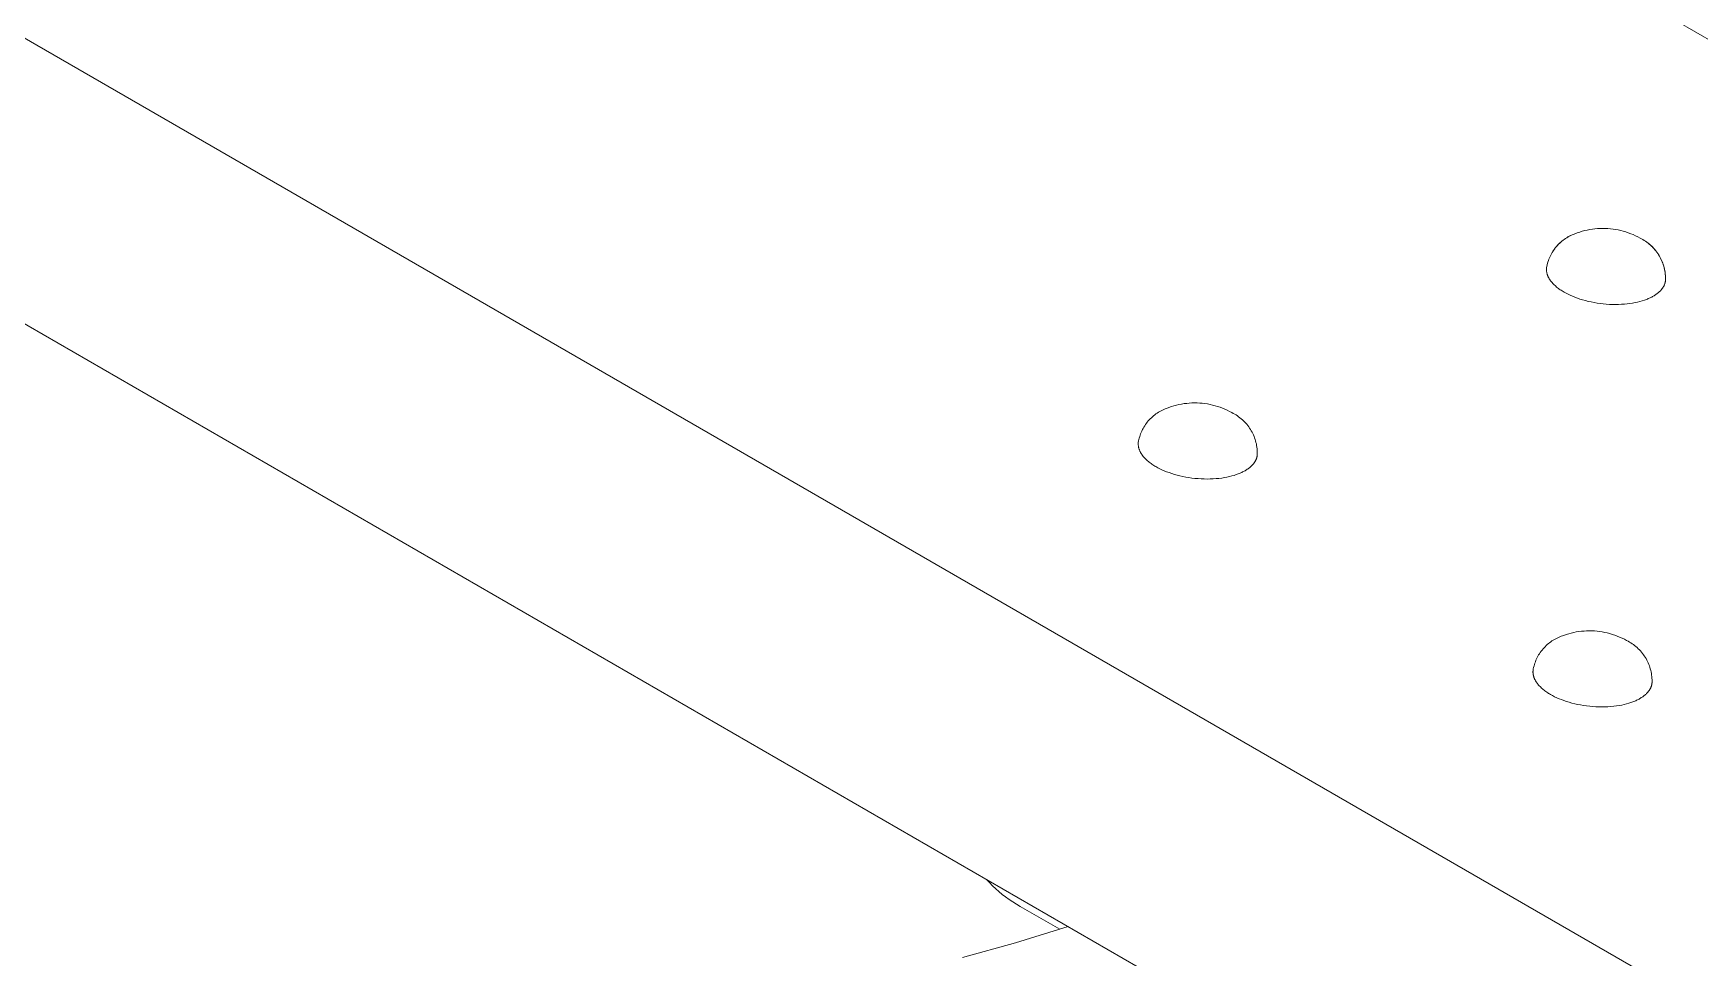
# Model space of a CAD drawing. Header units: inches. Extents: x -10 to 169, y -3 to 129.
# Drawn here: x 147.25 to 153.76, y 45.37 to 48.98 of the extents above; entities that cross this region are included whole.
import ezdxf

# ---------------------------------------------------------------- set-up
doc = ezdxf.new("R2010")
doc.units = ezdxf.units.IN
doc.layers.add('ZANO_R', color=7, linetype='Continuous', lineweight=0)

msp = doc.modelspace()

# ---------------------------------------------------------------- linework, layer by layer
at = {"layer": 'ZANO_R'}
for p, q in [((120.43024, 68.215), (159.60948, 45.59485)), ((155.83234, 43.98615), (116.6531, 66.6063)), ((155.66446, 42.96711), (116.48522, 65.58726)), ((153.26263, 48.19377), (153.2681, 48.19584)), ((153.26266, 48.19378), (153.2681, 48.19584)), ((153.2681, 48.19584), (153.27759, 48.19947)), ((153.2681, 48.19584), (153.27759, 48.19947)), ((153.27759, 48.19947), (153.28721, 48.20278)), ((153.27759, 48.19947), (153.28721, 48.20278)), ((153.28721, 48.20278), (153.29693, 48.20574)), ((153.28721, 48.20278), (153.29693, 48.20574)), ((153.29693, 48.20574), (153.30675, 48.20837)), ((153.29693, 48.20574), (153.30675, 48.20837)), ((153.30675, 48.20837), (153.31665, 48.21067)), ((153.30675, 48.20837), (153.31665, 48.21067)), ((153.31665, 48.21067), (153.32663, 48.21261)), ((153.31665, 48.21067), (153.32663, 48.21261)), ((153.32663, 48.21261), (153.33667, 48.21422)), ((153.32663, 48.21261), (153.33667, 48.21422)), ((153.33667, 48.21422), (153.34676, 48.21547)), ((153.33667, 48.21422), (153.34676, 48.21547)), ((153.34676, 48.21547), (153.35688, 48.21638)), ((153.34676, 48.21547), (153.35688, 48.21638)), ((153.35688, 48.21638), (153.36703, 48.21694)), ((153.35688, 48.21638), (153.36703, 48.21694)), ((153.36703, 48.21694), (153.37719, 48.21715)), ((153.36703, 48.21694), (153.37719, 48.21715)), ((153.37719, 48.21715), (153.38736, 48.21701)), ((153.37719, 48.21715), (153.38736, 48.21701)), ((153.38736, 48.21701), (153.39751, 48.21652)), ((153.38736, 48.21701), (153.39751, 48.21652)), ((153.39751, 48.21652), (153.40764, 48.21568)), ((153.39751, 48.21652), (153.40764, 48.21568)), ((153.40764, 48.21568), (153.41774, 48.21449)), ((153.40764, 48.21568), (153.41774, 48.21449)), ((153.41774, 48.21449), (153.42779, 48.21296)), ((153.41774, 48.21449), (153.42779, 48.21296)), ((153.42779, 48.21296), (153.43778, 48.21107)), ((153.42779, 48.21296), (153.43778, 48.21107)), ((153.43778, 48.21107), (153.4477, 48.20885)), ((153.43778, 48.21107), (153.4477, 48.20885)), ((153.4477, 48.20885), (153.45753, 48.20628)), ((153.4477, 48.20885), (153.45753, 48.20628)), ((153.45753, 48.20628), (153.46727, 48.20338)), ((153.45753, 48.20628), (153.46727, 48.20338)), ((153.46727, 48.20338), (153.47691, 48.20015)), ((153.46727, 48.20338), (153.47691, 48.20015)), ((153.47691, 48.20015), (153.48643, 48.19658)), ((153.47691, 48.20015), (153.48643, 48.19658)), ((153.48643, 48.19658), (153.49582, 48.19269)), ((153.48643, 48.19658), (153.49582, 48.19269)), ((153.18276, 48.12793), (153.18601, 48.13279)), ((153.18307, 48.12839), (153.18632, 48.13322)), ((153.18601, 48.13279), (153.18942, 48.13753)), ((153.18632, 48.13322), (153.18973, 48.13792)), ((153.18942, 48.13753), (153.19299, 48.14216)), ((153.18973, 48.13792), (153.1933, 48.14251)), ((153.19299, 48.14216), (153.19672, 48.14665)), ((153.1933, 48.14251), (153.19702, 48.14698)), ((153.19672, 48.14665), (153.2006, 48.15102)), ((153.19702, 48.14698), (153.20089, 48.15131)), ((153.2006, 48.15102), (153.20463, 48.15525)), ((153.20089, 48.15131), (153.20491, 48.15551)), ((153.20463, 48.15525), (153.2088, 48.15935)), ((153.20491, 48.15551), (153.20907, 48.15957)), ((153.2088, 48.15935), (153.21311, 48.16329)), ((153.20907, 48.15957), (153.21337, 48.16349)), ((153.21311, 48.16329), (153.21756, 48.16708)), ((153.21337, 48.16349), (153.2178, 48.16726)), ((153.21756, 48.16708), (153.22213, 48.17072)), ((153.2178, 48.16726), (153.22235, 48.17087)), ((153.22213, 48.17072), (153.22683, 48.1742)), ((153.22235, 48.17087), (153.22703, 48.17432)), ((153.22683, 48.1742), (153.23164, 48.17752)), ((153.22703, 48.17432), (153.23182, 48.17762)), ((153.23164, 48.17752), (153.23656, 48.18067)), ((153.23182, 48.17762), (153.23672, 48.18075)), ((153.23656, 48.18067), (153.24159, 48.18364)), ((153.23672, 48.18075), (153.24172, 48.1837)), ((153.24159, 48.18364), (153.24672, 48.18645)), ((153.24172, 48.1837), (153.24683, 48.18649)), ((153.24672, 48.18645), (153.25194, 48.18907)), ((153.24683, 48.18649), (153.25202, 48.1891)), ((153.25194, 48.18907), (153.25724, 48.19151)), ((153.25202, 48.1891), (153.2573, 48.19153)), ((153.25724, 48.19151), (153.26263, 48.19377)), ((153.2573, 48.19153), (153.26266, 48.19378)), ((153.49582, 48.19269), (153.50507, 48.18848)), ((153.49582, 48.19269), (153.50507, 48.18848)), ((153.50507, 48.18848), (153.51417, 48.18395)), ((153.50507, 48.18848), (153.51417, 48.18395)), ((153.51417, 48.18395), (153.52311, 48.17911)), ((153.51417, 48.18395), (153.52311, 48.17911)), ((153.52311, 48.17911), (153.52855, 48.17632)), ((153.52311, 48.17911), (153.52861, 48.1763)), ((153.52855, 48.17632), (153.53389, 48.17335)), ((153.52861, 48.1763), (153.53401, 48.1733)), ((153.53389, 48.17335), (153.53913, 48.1702)), ((153.53401, 48.1733), (153.5393, 48.17012)), ((153.53913, 48.1702), (153.54425, 48.16686)), ((153.5393, 48.17012), (153.54448, 48.16675)), ((153.54425, 48.16686), (153.54926, 48.16336)), ((153.54448, 48.16675), (153.54953, 48.1632)), ((153.54926, 48.16336), (153.55414, 48.15968)), ((153.54953, 48.1632), (153.55446, 48.15948)), ((153.55414, 48.15968), (153.55889, 48.15584)), ((153.55446, 48.15948), (153.55926, 48.15559)), ((153.55889, 48.15584), (153.56351, 48.15184)), ((153.55926, 48.15559), (153.56391, 48.15154)), ((153.56351, 48.15184), (153.56799, 48.14767)), ((153.56391, 48.15154), (153.56843, 48.14732)), ((153.56799, 48.14767), (153.57232, 48.14336)), ((153.56843, 48.14732), (153.57279, 48.14295)), ((153.57232, 48.14336), (153.5765, 48.1389)), ((153.57279, 48.14295), (153.577, 48.13843)), ((153.5765, 48.1389), (153.58053, 48.13431)), ((153.577, 48.13843), (153.58104, 48.13377)), ((153.58053, 48.13431), (153.58439, 48.12957)), ((153.58104, 48.13377), (153.58493, 48.12897)), ((153.1579, 48.06289), (153.15892, 48.06865)), ((153.158, 48.06381), (153.15905, 48.06953)), ((153.15892, 48.06865), (153.16014, 48.07436)), ((153.15905, 48.06953), (153.1603, 48.07521)), ((153.16014, 48.07436), (153.16155, 48.08003)), ((153.1603, 48.07521), (153.16174, 48.08084)), ((153.16155, 48.08003), (153.16317, 48.08565)), ((153.16174, 48.08084), (153.16338, 48.08642)), ((153.16317, 48.08565), (153.16497, 48.09121)), ((153.16338, 48.08642), (153.1652, 48.09194)), ((153.16497, 48.09121), (153.16696, 48.0967)), ((153.1652, 48.09194), (153.16721, 48.09739)), ((153.16696, 48.0967), (153.16914, 48.10212)), ((153.16721, 48.09739), (153.16941, 48.10277)), ((153.16914, 48.10212), (153.17151, 48.10746)), ((153.16941, 48.10277), (153.17179, 48.10808)), ((153.17151, 48.10746), (153.17405, 48.11272)), ((153.17179, 48.10808), (153.17435, 48.1133)), ((153.17405, 48.11272), (153.17678, 48.11789)), ((153.17435, 48.1133), (153.17708, 48.11843)), ((153.17678, 48.11789), (153.17969, 48.12296)), ((153.17708, 48.11843), (153.17999, 48.12346)), ((153.17969, 48.12296), (153.18276, 48.12793)), ((153.17999, 48.12346), (153.18307, 48.12839)), ((153.58439, 48.12957), (153.58809, 48.1247)), ((153.58493, 48.12897), (153.58864, 48.12403)), ((153.58809, 48.1247), (153.59162, 48.11971)), ((153.58864, 48.12403), (153.59218, 48.11897)), ((153.59162, 48.11971), (153.59497, 48.11461)), ((153.59218, 48.11897), (153.59553, 48.11379)), ((153.59497, 48.11461), (153.59815, 48.10939)), ((153.59553, 48.11379), (153.59871, 48.1085)), ((153.59815, 48.10939), (153.60115, 48.10406)), ((153.59871, 48.1085), (153.6017, 48.10309)), ((153.60115, 48.10406), (153.60396, 48.09863)), ((153.6017, 48.10309), (153.6045, 48.09759)), ((153.60396, 48.09863), (153.60658, 48.09311)), ((153.6045, 48.09759), (153.6071, 48.09199)), ((153.60658, 48.09311), (153.60901, 48.0875)), ((153.6071, 48.09199), (153.60951, 48.0863)), ((153.60901, 48.0875), (153.61125, 48.08182)), ((153.60951, 48.0863), (153.61172, 48.08054)), ((153.61125, 48.08182), (153.61329, 48.07605)), ((153.61172, 48.08054), (153.61373, 48.0747)), ((153.61329, 48.07605), (153.61513, 48.07023)), ((153.61373, 48.0747), (153.61553, 48.06879)), ((153.61513, 48.07023), (153.61677, 48.06434)), ((153.61553, 48.06879), (153.61712, 48.06283)), ((153.15758, 48.05646), (153.15759, 48.05808)), ((153.15761, 48.05484), (153.15758, 48.05646)), ((153.15759, 48.05808), (153.15765, 48.05969)), ((153.15768, 48.05322), (153.15761, 48.05484)), ((153.15765, 48.05969), (153.15775, 48.06129)), ((153.1578, 48.0516), (153.15768, 48.05322)), ((153.15775, 48.06129), (153.1579, 48.06289)), ((153.15797, 48.04997), (153.1578, 48.0516)), ((153.15818, 48.04835), (153.15797, 48.04997)), ((153.15843, 48.04672), (153.15818, 48.04835)), ((153.15872, 48.04509), (153.15843, 48.04672)), ((153.15907, 48.04346), (153.15872, 48.04509)), ((153.15945, 48.04183), (153.15907, 48.04346)), ((153.15988, 48.0402), (153.15945, 48.04183)), ((153.16035, 48.03858), (153.15988, 48.0402)), ((153.16086, 48.03695), (153.16035, 48.03858)), ((153.16142, 48.03533), (153.16086, 48.03695)), ((153.16202, 48.03371), (153.16142, 48.03533)), ((153.16266, 48.03209), (153.16202, 48.03371)), ((153.16334, 48.03048), (153.16266, 48.03209)), ((153.16406, 48.02887), (153.16334, 48.03048)), ((153.16483, 48.02726), (153.16406, 48.02887)), ((153.16563, 48.02566), (153.16483, 48.02726)), ((153.16648, 48.02406), (153.16563, 48.02566)), ((153.16736, 48.02247), (153.16648, 48.02406)), ((153.16829, 48.02089), (153.16736, 48.02247)), ((153.16925, 48.01931), (153.16829, 48.02089)), ((153.17025, 48.01774), (153.16925, 48.01931)), ((153.17129, 48.01618), (153.17025, 48.01774)), ((153.17236, 48.01462), (153.17129, 48.01618)), ((153.17347, 48.01307), (153.17236, 48.01462)), ((153.17462, 48.01153), (153.17347, 48.01307)), ((153.17702, 48.00848), (153.17462, 48.01153)), ((153.17956, 48.00547), (153.17702, 48.00848)), ((153.18223, 48.00249), (153.17956, 48.00547)), ((153.18502, 47.99956), (153.18223, 48.00249)), ((153.61677, 48.06434), (153.6182, 48.0584)), ((153.61712, 48.06283), (153.61851, 48.05681)), ((153.6182, 48.0584), (153.61943, 48.05241)), ((153.61851, 48.05681), (153.61968, 48.05075)), ((153.61956, 48.00151), (153.6191, 48.00017)), ((153.61943, 48.05241), (153.62046, 48.04638)), ((153.61999, 48.00286), (153.61956, 48.00151)), ((153.61968, 48.05075), (153.62064, 48.04465)), ((153.62038, 48.00421), (153.61999, 48.00286)), ((153.62075, 48.00557), (153.62038, 48.00421)), ((153.62046, 48.04638), (153.62127, 48.04033)), ((153.62064, 48.04465), (153.62139, 48.03852)), ((153.62108, 48.00694), (153.62075, 48.00557)), ((153.62138, 48.00831), (153.62108, 48.00694)), ((153.62127, 48.04033), (153.62188, 48.03425)), ((153.62164, 48.00969), (153.62138, 48.00831)), ((153.62139, 48.03852), (153.62192, 48.03237)), ((153.62187, 48.01107), (153.62164, 48.00969)), ((153.62207, 48.01246), (153.62187, 48.01107)), ((153.62188, 48.03425), (153.62227, 48.02815)), ((153.62192, 48.03237), (153.62224, 48.0262)), ((153.62223, 48.01385), (153.62207, 48.01246)), ((153.62234, 48.02002), (153.62223, 48.01385)), ((153.62224, 48.0262), (153.62234, 48.02002)), ((153.62227, 48.02815), (153.62246, 48.02204)), ((153.62246, 48.02204), (153.62244, 48.01593)), ((153.18794, 47.99667), (153.18502, 47.99956)), ((153.19097, 47.99383), (153.18794, 47.99667)), ((153.19411, 47.99104), (153.19097, 47.99383)), ((153.19735, 47.9883), (153.19411, 47.99104)), ((153.20069, 47.98562), (153.19735, 47.9883)), ((153.20413, 47.98298), (153.20069, 47.98562)), ((153.20765, 47.98041), (153.20413, 47.98298)), ((153.21125, 47.97789), (153.20765, 47.98041)), ((153.21493, 47.97543), (153.21125, 47.97789)), ((153.21868, 47.97303), (153.21493, 47.97543)), ((153.22249, 47.97069), (153.21868, 47.97303)), ((153.22636, 47.96841), (153.22249, 47.97069)), ((153.23388, 47.96423), (153.22636, 47.96841)), ((153.24185, 47.96013), (153.23388, 47.96423)), ((153.25027, 47.95612), (153.24185, 47.96013)), ((153.25913, 47.95223), (153.25027, 47.95612)), ((153.26841, 47.94848), (153.25913, 47.95223)), ((153.2781, 47.94488), (153.26841, 47.94848)), ((153.28818, 47.94146), (153.2781, 47.94488)), ((153.29862, 47.93824), (153.28818, 47.94146)), ((153.30939, 47.93523), (153.29862, 47.93824)), ((153.53977, 47.93716), (153.5314, 47.93445)), ((153.54378, 47.93858), (153.53977, 47.93716)), ((153.54768, 47.94004), (153.54378, 47.93858)), ((153.55147, 47.94153), (153.54768, 47.94004)), ((153.55514, 47.94306), (153.55147, 47.94153)), ((153.55849, 47.94453), (153.55514, 47.94306)), ((153.5618, 47.94605), (153.55849, 47.94453)), ((153.56505, 47.94762), (153.5618, 47.94605)), ((153.56825, 47.94925), (153.56505, 47.94762)), ((153.5714, 47.95092), (153.56825, 47.94925)), ((153.57449, 47.95266), (153.5714, 47.95092)), ((153.57751, 47.95444), (153.57449, 47.95266)), ((153.58047, 47.95628), (153.57751, 47.95444)), ((153.58336, 47.95817), (153.58047, 47.95628)), ((153.58617, 47.96011), (153.58336, 47.95817)), ((153.5889, 47.9621), (153.58617, 47.96011)), ((153.59155, 47.96415), (153.5889, 47.9621)), ((153.59411, 47.96624), (153.59155, 47.96415)), ((153.59659, 47.96838), (153.59411, 47.96624)), ((153.59897, 47.97058), (153.59659, 47.96838)), ((153.60125, 47.97281), (153.59897, 47.97058)), ((153.60344, 47.9751), (153.60125, 47.97281)), ((153.60552, 47.97743), (153.60344, 47.9751)), ((153.60652, 47.97861), (153.60552, 47.97743)), ((153.60749, 47.9798), (153.60652, 47.97861)), ((153.60844, 47.981), (153.60749, 47.9798)), ((153.60936, 47.98222), (153.60844, 47.981)), ((153.61025, 47.98344), (153.60936, 47.98222)), ((153.61111, 47.98467), (153.61025, 47.98344)), ((153.61194, 47.98592), (153.61111, 47.98467)), ((153.61274, 47.98717), (153.61194, 47.98592)), ((153.61352, 47.98843), (153.61274, 47.98717)), ((153.61426, 47.9897), (153.61352, 47.98843)), ((153.61497, 47.99098), (153.61426, 47.9897)), ((153.61565, 47.99227), (153.61497, 47.99098)), ((153.61631, 47.99357), (153.61565, 47.99227)), ((153.61693, 47.99487), (153.61631, 47.99357)), ((153.61752, 47.99618), (153.61693, 47.99487)), ((153.61808, 47.9975), (153.61752, 47.99618)), ((153.6186, 47.99883), (153.61808, 47.9975)), ((153.6191, 48.00017), (153.6186, 47.99883)), ((153.32047, 47.93245), (153.30939, 47.93523)), ((153.33181, 47.92992), (153.32047, 47.93245)), ((153.34338, 47.92766), (153.33181, 47.92992)), ((153.35513, 47.92567), (153.34338, 47.92766)), ((153.36702, 47.92398), (153.35513, 47.92567)), ((153.37901, 47.92259), (153.36702, 47.92398)), ((153.39104, 47.92151), (153.37901, 47.92259)), ((153.40306, 47.92073), (153.39104, 47.92151)), ((153.41504, 47.92028), (153.40306, 47.92073)), ((153.42692, 47.92014), (153.41504, 47.92028)), ((153.43865, 47.92031), (153.42692, 47.92014)), ((153.4502, 47.92079), (153.43865, 47.92031)), ((153.46151, 47.92158), (153.4502, 47.92079)), ((153.47256, 47.92265), (153.46151, 47.92158)), ((153.48329, 47.924), (153.47256, 47.92265)), ((153.49369, 47.92562), (153.48329, 47.924)), ((153.50373, 47.92749), (153.49369, 47.92562)), ((153.51337, 47.9296), (153.50373, 47.92749)), ((153.5226, 47.93192), (153.51337, 47.9296)), ((153.5314, 47.93445), (153.5226, 47.93192)), ((151.61539, 47.47825), (151.6197, 47.48219)), ((151.6197, 47.48219), (151.62414, 47.48598)), ((151.62414, 47.48598), (151.62871, 47.48962)), ((151.62871, 47.48962), (151.63341, 47.4931)), ((151.63341, 47.4931), (151.63822, 47.49642)), ((151.63822, 47.49642), (151.64314, 47.49957)), ((151.64314, 47.49957), (151.64817, 47.50254)), ((151.64817, 47.50254), (151.6533, 47.50535)), ((151.6533, 47.50535), (151.65852, 47.50797)), ((151.65852, 47.50797), (151.66383, 47.51041)), ((151.66383, 47.51041), (151.66922, 47.51267)), ((151.66922, 47.51267), (151.67468, 47.51474)), ((151.67468, 47.51474), (151.68417, 47.51838)), ((151.68417, 47.51838), (151.69379, 47.52168)), ((151.69379, 47.52168), (151.70351, 47.52464)), ((151.70351, 47.52464), (151.71333, 47.52727)), ((151.71333, 47.52727), (151.72323, 47.52957)), ((151.72323, 47.52957), (151.73321, 47.53151)), ((151.73321, 47.53151), (151.74325, 47.53312)), ((151.74325, 47.53312), (151.75334, 47.53438)), ((151.75334, 47.53438), (151.76346, 47.53528)), ((151.76346, 47.53528), (151.77361, 47.53584)), ((151.77361, 47.53584), (151.78378, 47.53605)), ((151.78378, 47.53605), (151.79394, 47.53591)), ((151.79394, 47.53591), (151.80409, 47.53542)), ((151.80409, 47.53542), (151.81422, 47.53458)), ((151.81422, 47.53458), (151.82432, 47.53339)), ((151.82432, 47.53339), (151.83437, 47.53186)), ((151.83437, 47.53186), (151.84436, 47.52997)), ((151.84436, 47.52997), (151.85428, 47.52775)), ((151.85428, 47.52775), (151.86411, 47.52519)), ((151.86411, 47.52519), (151.87386, 47.52228)), ((151.87386, 47.52228), (151.88349, 47.51905)), ((151.88349, 47.51905), (151.89301, 47.51548)), ((151.89301, 47.51548), (151.9024, 47.51159)), ((151.9024, 47.51159), (151.91165, 47.50738)), ((151.91165, 47.50738), (151.92076, 47.50285)), ((151.92076, 47.50285), (151.92969, 47.49801)), ((151.92969, 47.49801), (151.93519, 47.4952)), ((151.93519, 47.4952), (151.94059, 47.4922)), ((151.94059, 47.4922), (151.94588, 47.48902)), ((151.94588, 47.48902), (151.95106, 47.48565)), ((151.95106, 47.48565), (151.95611, 47.4821)), ((151.95611, 47.4821), (151.96104, 47.47838)), ((151.57155, 47.41011), (151.57354, 47.4156)), ((151.57354, 47.4156), (151.57572, 47.42102)), ((151.57572, 47.42102), (151.57809, 47.42636)), ((151.57809, 47.42636), (151.58064, 47.43162)), ((151.58064, 47.43162), (151.58336, 47.43679)), ((151.58336, 47.43679), (151.58627, 47.44186)), ((151.58627, 47.44186), (151.58934, 47.44683)), ((151.58934, 47.44683), (151.59259, 47.45169)), ((151.59259, 47.45169), (151.596, 47.45643)), ((151.596, 47.45643), (151.59957, 47.46106)), ((151.59957, 47.46106), (151.6033, 47.46556)), ((151.6033, 47.46556), (151.60718, 47.46992)), ((151.60718, 47.46992), (151.61121, 47.47416)), ((151.61121, 47.47416), (151.61539, 47.47825)), ((151.96104, 47.47838), (151.96584, 47.47449)), ((151.96584, 47.47449), (151.9705, 47.47044)), ((151.9705, 47.47044), (151.97501, 47.46622)), ((151.97501, 47.46622), (151.97937, 47.46185)), ((151.97937, 47.46185), (151.98358, 47.45733)), ((151.98358, 47.45733), (151.98763, 47.45267)), ((151.98763, 47.45267), (151.99151, 47.44787)), ((151.99151, 47.44787), (151.99522, 47.44293)), ((151.99522, 47.44293), (151.99876, 47.43787)), ((151.99876, 47.43787), (152.00212, 47.43269)), ((152.00212, 47.43269), (152.00529, 47.4274)), ((152.00529, 47.4274), (152.00828, 47.42199)), ((152.00828, 47.42199), (152.01108, 47.41649)), ((152.01108, 47.41649), (152.01369, 47.41089)), ((151.56417, 47.37698), (151.56416, 47.37536)), ((151.56416, 47.37536), (151.56419, 47.37374)), ((151.56423, 47.37859), (151.56417, 47.37698)), ((151.56419, 47.37374), (151.56426, 47.37212)), ((151.56433, 47.38019), (151.56423, 47.37859)), ((151.56426, 47.37212), (151.56438, 47.3705)), ((151.56448, 47.38179), (151.56433, 47.38019)), ((151.56438, 47.3705), (151.56455, 47.36887)), ((151.56448, 47.38179), (151.5655, 47.38755)), ((151.56455, 47.36887), (151.56476, 47.36725)), ((151.56476, 47.36725), (151.56501, 47.36562)), ((151.56501, 47.36562), (151.56531, 47.36399)), ((151.56531, 47.36399), (151.56565, 47.36236)), ((151.5655, 47.38755), (151.56672, 47.39326)), ((151.56565, 47.36236), (151.56603, 47.36073)), ((151.56603, 47.36073), (151.56646, 47.35911)), ((151.56646, 47.35911), (151.56693, 47.35748)), ((151.56672, 47.39326), (151.56814, 47.39893)), ((151.56693, 47.35748), (151.56744, 47.35585)), ((151.56744, 47.35585), (151.568, 47.35423)), ((151.568, 47.35423), (151.5686, 47.35261)), ((151.56814, 47.39893), (151.56975, 47.40455)), ((151.5686, 47.35261), (151.56924, 47.35099)), ((151.56924, 47.35099), (151.56992, 47.34938)), ((151.56975, 47.40455), (151.57155, 47.41011)), ((152.01369, 47.41089), (152.0161, 47.40521)), ((152.0161, 47.40521), (152.0183, 47.39944)), ((152.0183, 47.39944), (152.02031, 47.3936)), ((152.02031, 47.3936), (152.02211, 47.38769)), ((152.02211, 47.38769), (152.0237, 47.38173)), ((152.0237, 47.38173), (152.02509, 47.37571)), ((152.02509, 47.37571), (152.02626, 47.36965)), ((152.02626, 47.36965), (152.02722, 47.36355)), ((152.02722, 47.36355), (152.02797, 47.35742)), ((152.02797, 47.35742), (152.02851, 47.35127)), ((152.02851, 47.35127), (152.02882, 47.3451)), ((151.56992, 47.34938), (151.57065, 47.34777)), ((151.57065, 47.34777), (151.57141, 47.34616)), ((151.57141, 47.34616), (151.57222, 47.34456)), ((151.57222, 47.34456), (151.57306, 47.34297)), ((151.57306, 47.34297), (151.57395, 47.34138)), ((151.57395, 47.34138), (151.57487, 47.33979)), ((151.57487, 47.33979), (151.57583, 47.33821)), ((151.57583, 47.33821), (151.57683, 47.33664)), ((151.57683, 47.33664), (151.57787, 47.33508)), ((151.57787, 47.33508), (151.57895, 47.33352)), ((151.57895, 47.33352), (151.58006, 47.33197)), ((151.58006, 47.33197), (151.5812, 47.33043)), ((151.5812, 47.33043), (151.5836, 47.32738)), ((151.5836, 47.32738), (151.58614, 47.32437)), ((151.58614, 47.32437), (151.58881, 47.32139)), ((151.58881, 47.32139), (151.5916, 47.31846)), ((151.5916, 47.31846), (151.59452, 47.31557)), ((151.59452, 47.31557), (151.59755, 47.31273)), ((151.59755, 47.31273), (151.60069, 47.30994)), ((151.60069, 47.30994), (151.60393, 47.3072)), ((151.60393, 47.3072), (151.60727, 47.30452)), ((151.60727, 47.30452), (151.61071, 47.30189)), ((151.61071, 47.30189), (151.61423, 47.29931)), ((151.61423, 47.29931), (151.61783, 47.29679)), ((151.61783, 47.29679), (151.62151, 47.29433)), ((151.62151, 47.29433), (151.62526, 47.29193)), ((151.62526, 47.29193), (151.62907, 47.28959)), ((151.62907, 47.28959), (151.63294, 47.28731)), ((151.63294, 47.28731), (151.64046, 47.28313)), ((152.0007, 47.28514), (152.00317, 47.28728)), ((152.00317, 47.28728), (152.00555, 47.28948)), ((152.00555, 47.28948), (152.00784, 47.29171)), ((152.00784, 47.29171), (152.01002, 47.294)), ((152.01002, 47.294), (152.0121, 47.29633)), ((152.0121, 47.29633), (152.0131, 47.29751)), ((152.0131, 47.29751), (152.01407, 47.2987)), ((152.01407, 47.2987), (152.01502, 47.29991)), ((152.01502, 47.29991), (152.01594, 47.30112)), ((152.01594, 47.30112), (152.01683, 47.30234)), ((152.01683, 47.30234), (152.01769, 47.30357)), ((152.01769, 47.30357), (152.01852, 47.30482)), ((152.01852, 47.30482), (152.01932, 47.30607)), ((152.01932, 47.30607), (152.0201, 47.30733)), ((152.0201, 47.30733), (152.02084, 47.3086)), ((152.02084, 47.3086), (152.02155, 47.30988)), ((152.02155, 47.30988), (152.02224, 47.31117)), ((152.02224, 47.31117), (152.02289, 47.31247)), ((152.02289, 47.31247), (152.02351, 47.31377)), ((152.02351, 47.31377), (152.0241, 47.31508)), ((152.0241, 47.31508), (152.02466, 47.3164)), ((152.02466, 47.3164), (152.02518, 47.31773)), ((152.02518, 47.31773), (152.02568, 47.31907)), ((152.02568, 47.31907), (152.02614, 47.32041)), ((152.02614, 47.32041), (152.02657, 47.32176)), ((152.02657, 47.32176), (152.02697, 47.32311)), ((152.02697, 47.32311), (152.02733, 47.32447)), ((152.02733, 47.32447), (152.02766, 47.32584)), ((152.02766, 47.32584), (152.02796, 47.32721)), ((152.02796, 47.32721), (152.02822, 47.32859)), ((152.02822, 47.32859), (152.02845, 47.32997)), ((152.02845, 47.32997), (152.02865, 47.33136)), ((152.02865, 47.33136), (152.02881, 47.33275)), ((152.02893, 47.33893), (152.02881, 47.33275)), ((152.02882, 47.3451), (152.02893, 47.33893)), ((151.64046, 47.28313), (151.64844, 47.27903)), ((151.64844, 47.27903), (151.65686, 47.27502)), ((151.65686, 47.27502), (151.66571, 47.27113)), ((151.66571, 47.27113), (151.67499, 47.26738)), ((151.67499, 47.26738), (151.68468, 47.26378)), ((151.68468, 47.26378), (151.69476, 47.26036)), ((151.69476, 47.26036), (151.7052, 47.25714)), ((151.7052, 47.25714), (151.71597, 47.25413)), ((151.71597, 47.25413), (151.72705, 47.25135)), ((151.72705, 47.25135), (151.73839, 47.24882)), ((151.73839, 47.24882), (151.74996, 47.24656)), ((151.74996, 47.24656), (151.76171, 47.24457)), ((151.76171, 47.24457), (151.7736, 47.24288)), ((151.7736, 47.24288), (151.78559, 47.24149)), ((151.78559, 47.24149), (151.79762, 47.24041)), ((151.79762, 47.24041), (151.80965, 47.23964)), ((151.80965, 47.23964), (151.82162, 47.23918)), ((151.82162, 47.23918), (151.8335, 47.23904)), ((151.8335, 47.23904), (151.84524, 47.23921)), ((151.84524, 47.23921), (151.85678, 47.23969)), ((151.85678, 47.23969), (151.8681, 47.24048)), ((151.8681, 47.24048), (151.87914, 47.24155)), ((151.87914, 47.24155), (151.88988, 47.2429)), ((151.88988, 47.2429), (151.90028, 47.24452)), ((151.90028, 47.24452), (151.91031, 47.24639)), ((151.91031, 47.24639), (151.91995, 47.2485)), ((151.91995, 47.2485), (151.92918, 47.25082)), ((151.92918, 47.25082), (151.93799, 47.25335)), ((151.93799, 47.25335), (151.94635, 47.25606)), ((151.94635, 47.25606), (151.95036, 47.25748)), ((151.95036, 47.25748), (151.95426, 47.25894)), ((151.95426, 47.25894), (151.95805, 47.26043)), ((151.95805, 47.26043), (151.96173, 47.26196)), ((151.96173, 47.26196), (151.96508, 47.26343)), ((151.96508, 47.26343), (151.96838, 47.26495)), ((151.96838, 47.26495), (151.97163, 47.26652)), ((151.97163, 47.26652), (151.97484, 47.26815)), ((151.97484, 47.26815), (151.97798, 47.26983)), ((151.97798, 47.26983), (151.98107, 47.27156)), ((151.98107, 47.27156), (151.9841, 47.27334)), ((151.9841, 47.27334), (151.98705, 47.27518)), ((151.98705, 47.27518), (151.98994, 47.27707)), ((151.98994, 47.27707), (151.99275, 47.27901)), ((151.99275, 47.27901), (151.99548, 47.281)), ((151.99548, 47.281), (151.99813, 47.28305)), ((151.99813, 47.28305), (152.0007, 47.28514)), ((153.23455, 46.63212), (153.24427, 46.63509)), ((153.24427, 46.63509), (153.25409, 46.63772)), ((153.25409, 46.63772), (153.26399, 46.64001)), ((153.26399, 46.64001), (153.27397, 46.64196)), ((153.27397, 46.64196), (153.28401, 46.64356)), ((153.28401, 46.64356), (153.29409, 46.64482)), ((153.29409, 46.64482), (153.30422, 46.64573)), ((153.30422, 46.64573), (153.31437, 46.64629)), ((153.31437, 46.64629), (153.32453, 46.6465)), ((153.32453, 46.6465), (153.3347, 46.64636)), ((153.3347, 46.64636), (153.34485, 46.64586)), ((153.34485, 46.64586), (153.35498, 46.64502)), ((153.35498, 46.64502), (153.36508, 46.64384)), ((153.36508, 46.64384), (153.37513, 46.6423)), ((153.37513, 46.6423), (153.38512, 46.64042)), ((153.38512, 46.64042), (153.39503, 46.63819)), ((153.39503, 46.63819), (153.40487, 46.63563)), ((153.40487, 46.63563), (153.41461, 46.63273)), ((153.13676, 46.56688), (153.14033, 46.5715)), ((153.14033, 46.5715), (153.14406, 46.576)), ((153.14406, 46.576), (153.14794, 46.58037)), ((153.14794, 46.58037), (153.15197, 46.5846)), ((153.15197, 46.5846), (153.15614, 46.58869)), ((153.15614, 46.58869), (153.16045, 46.59263)), ((153.16045, 46.59263), (153.1649, 46.59643)), ((153.1649, 46.59643), (153.16947, 46.60007)), ((153.16947, 46.60007), (153.17417, 46.60355)), ((153.17417, 46.60355), (153.17898, 46.60686)), ((153.17898, 46.60686), (153.1839, 46.61001)), ((153.1839, 46.61001), (153.18893, 46.61299)), ((153.18893, 46.61299), (153.19406, 46.61579)), ((153.19406, 46.61579), (153.19928, 46.61841)), ((153.19928, 46.61841), (153.20458, 46.62086)), ((153.20458, 46.62086), (153.20997, 46.62312)), ((153.20997, 46.62312), (153.21544, 46.62519)), ((153.21544, 46.62519), (153.22493, 46.62882)), ((153.22493, 46.62882), (153.23455, 46.63212)), ((153.41461, 46.63273), (153.42425, 46.62949)), ((153.42425, 46.62949), (153.43377, 46.62592)), ((153.43377, 46.62592), (153.44316, 46.62203)), ((153.44316, 46.62203), (153.45241, 46.61782)), ((153.45241, 46.61782), (153.46151, 46.61329)), ((153.46151, 46.61329), (153.47045, 46.60845)), ((153.47045, 46.60845), (153.47595, 46.60564)), ((153.47595, 46.60564), (153.48135, 46.60264)), ((153.48135, 46.60264), (153.48664, 46.59946)), ((153.48664, 46.59946), (153.49182, 46.59609)), ((153.49182, 46.59609), (153.49687, 46.59255)), ((153.49687, 46.59255), (153.5018, 46.58883)), ((153.5018, 46.58883), (153.5066, 46.58494)), ((153.5066, 46.58494), (153.51125, 46.58088)), ((153.51125, 46.58088), (153.51577, 46.57667)), ((153.51577, 46.57667), (153.52013, 46.5723)), ((153.52013, 46.5723), (153.52434, 46.56778)), ((153.10748, 46.5037), (153.10889, 46.50937)), ((153.10889, 46.50937), (153.1105, 46.51499)), ((153.1105, 46.51499), (153.11231, 46.52055)), ((153.11231, 46.52055), (153.1143, 46.52604)), ((153.1143, 46.52604), (153.11648, 46.53146)), ((153.11648, 46.53146), (153.11885, 46.53681)), ((153.11885, 46.53681), (153.12139, 46.54207)), ((153.12139, 46.54207), (153.12412, 46.54723)), ((153.12412, 46.54723), (153.12703, 46.5523)), ((153.12703, 46.5523), (153.1301, 46.55727)), ((153.1301, 46.55727), (153.13335, 46.56213)), ((153.13335, 46.56213), (153.13676, 46.56688)), ((153.52434, 46.56778), (153.52838, 46.56311)), ((153.52838, 46.56311), (153.53227, 46.55831)), ((153.53227, 46.55831), (153.53598, 46.55338)), ((153.53598, 46.55338), (153.53952, 46.54832)), ((153.53952, 46.54832), (153.54287, 46.54314)), ((153.54287, 46.54314), (153.54605, 46.53784)), ((153.54605, 46.53784), (153.54904, 46.53244)), ((153.54904, 46.53244), (153.55184, 46.52693)), ((153.55184, 46.52693), (153.55444, 46.52133)), ((153.55444, 46.52133), (153.55685, 46.51565)), ((153.55685, 46.51565), (153.55906, 46.50988)), ((153.55906, 46.50988), (153.56107, 46.50404)), ((153.10492, 46.48581), (153.10493, 46.48742)), ((153.10495, 46.48419), (153.10492, 46.48581)), ((153.10493, 46.48742), (153.10499, 46.48903)), ((153.10502, 46.48257), (153.10495, 46.48419)), ((153.10499, 46.48903), (153.10509, 46.49064)), ((153.10514, 46.48094), (153.10502, 46.48257)), ((153.10509, 46.49064), (153.10524, 46.49224)), ((153.10531, 46.47932), (153.10514, 46.48094)), ((153.10524, 46.49224), (153.10626, 46.49799)), ((153.10551, 46.47769), (153.10531, 46.47932)), ((153.10577, 46.47606), (153.10551, 46.47769)), ((153.10606, 46.47443), (153.10577, 46.47606)), ((153.1064, 46.47281), (153.10606, 46.47443)), ((153.10626, 46.49799), (153.10748, 46.5037)), ((153.10679, 46.47118), (153.1064, 46.47281)), ((153.10722, 46.46955), (153.10679, 46.47118)), ((153.10769, 46.46792), (153.10722, 46.46955)), ((153.1082, 46.4663), (153.10769, 46.46792)), ((153.10876, 46.46467), (153.1082, 46.4663)), ((153.10936, 46.46305), (153.10876, 46.46467)), ((153.11, 46.46144), (153.10936, 46.46305)), ((153.11068, 46.45982), (153.11, 46.46144)), ((153.1114, 46.45821), (153.11068, 46.45982)), ((153.11217, 46.45661), (153.1114, 46.45821)), ((153.11297, 46.455), (153.11217, 46.45661)), ((153.11382, 46.45341), (153.11297, 46.455)), ((153.1147, 46.45182), (153.11382, 46.45341)), ((153.11563, 46.45023), (153.1147, 46.45182)), ((153.11659, 46.44866), (153.11563, 46.45023)), ((153.11759, 46.44709), (153.11659, 46.44866)), ((153.11863, 46.44552), (153.11759, 46.44709)), ((153.1197, 46.44397), (153.11863, 46.44552)), ((153.12081, 46.44242), (153.1197, 46.44397)), ((153.12196, 46.44088), (153.12081, 46.44242)), ((153.12436, 46.43783), (153.12196, 46.44088)), ((153.56107, 46.50404), (153.56287, 46.49814)), ((153.56287, 46.49814), (153.56446, 46.49217)), ((153.56446, 46.49217), (153.56585, 46.48615)), ((153.56585, 46.48615), (153.56702, 46.48009)), ((153.56702, 46.48009), (153.56798, 46.47399)), ((153.56798, 46.47399), (153.56873, 46.46786)), ((153.56873, 46.46786), (153.56926, 46.46171)), ((153.56921, 46.44042), (153.56898, 46.43903)), ((153.56941, 46.4418), (153.56921, 46.44042)), ((153.56926, 46.46171), (153.56958, 46.45554)), ((153.56957, 46.44319), (153.56941, 46.4418)), ((153.56968, 46.44937), (153.56957, 46.44319)), ((153.56958, 46.45554), (153.56968, 46.44937)), ((153.1269, 46.43481), (153.12436, 46.43783)), ((153.12957, 46.43183), (153.1269, 46.43481)), ((153.13236, 46.4289), (153.12957, 46.43183)), ((153.13528, 46.42602), (153.13236, 46.4289)), ((153.13831, 46.42318), (153.13528, 46.42602)), ((153.14145, 46.42039), (153.13831, 46.42318)), ((153.14469, 46.41765), (153.14145, 46.42039)), ((153.14803, 46.41496), (153.14469, 46.41765)), ((153.15147, 46.41233), (153.14803, 46.41496)), ((153.15499, 46.40975), (153.15147, 46.41233)), ((153.15859, 46.40723), (153.15499, 46.40975)), ((153.16227, 46.40477), (153.15859, 46.40723)), ((153.16602, 46.40237), (153.16227, 46.40477)), ((153.16983, 46.40003), (153.16602, 46.40237)), ((153.1737, 46.39775), (153.16983, 46.40003)), ((153.18122, 46.39357), (153.1737, 46.39775)), ((153.18919, 46.38947), (153.18122, 46.39357)), ((153.19761, 46.38546), (153.18919, 46.38947)), ((153.20647, 46.38158), (153.19761, 46.38546)), ((153.21575, 46.37782), (153.20647, 46.38158)), ((153.22544, 46.37423), (153.21575, 46.37782)), ((153.50914, 46.37539), (153.50583, 46.37387)), ((153.51239, 46.37696), (153.50914, 46.37539)), ((153.51559, 46.37859), (153.51239, 46.37696)), ((153.51874, 46.38027), (153.51559, 46.37859)), ((153.52183, 46.382), (153.51874, 46.38027)), ((153.52485, 46.38379), (153.52183, 46.382)), ((153.52781, 46.38562), (153.52485, 46.38379)), ((153.5307, 46.38751), (153.52781, 46.38562)), ((153.53351, 46.38945), (153.5307, 46.38751)), ((153.53624, 46.39145), (153.53351, 46.38945)), ((153.53889, 46.39349), (153.53624, 46.39145)), ((153.54145, 46.39558), (153.53889, 46.39349)), ((153.54393, 46.39773), (153.54145, 46.39558)), ((153.54631, 46.39992), (153.54393, 46.39773)), ((153.54859, 46.40216), (153.54631, 46.39992)), ((153.55078, 46.40444), (153.54859, 46.40216)), ((153.55286, 46.40677), (153.55078, 46.40444)), ((153.55386, 46.40795), (153.55286, 46.40677)), ((153.55483, 46.40915), (153.55386, 46.40795)), ((153.55578, 46.41035), (153.55483, 46.40915)), ((153.5567, 46.41156), (153.55578, 46.41035)), ((153.55759, 46.41278), (153.5567, 46.41156)), ((153.55845, 46.41402), (153.55759, 46.41278)), ((153.55928, 46.41526), (153.55845, 46.41402)), ((153.56008, 46.41651), (153.55928, 46.41526)), ((153.56085, 46.41777), (153.56008, 46.41651)), ((153.5616, 46.41904), (153.56085, 46.41777)), ((153.56231, 46.42032), (153.5616, 46.41904)), ((153.56299, 46.42161), (153.56231, 46.42032)), ((153.56365, 46.42291), (153.56299, 46.42161)), ((153.56427, 46.42421), (153.56365, 46.42291)), ((153.56486, 46.42553), (153.56427, 46.42421)), ((153.56541, 46.42685), (153.56486, 46.42553)), ((153.56594, 46.42818), (153.56541, 46.42685)), ((153.56643, 46.42951), (153.56594, 46.42818)), ((153.5669, 46.43085), (153.56643, 46.42951)), ((153.56733, 46.4322), (153.5669, 46.43085)), ((153.56772, 46.43356), (153.56733, 46.4322)), ((153.56809, 46.43492), (153.56772, 46.43356)), ((153.56842, 46.43628), (153.56809, 46.43492)), ((153.56871, 46.43766), (153.56842, 46.43628)), ((153.56898, 46.43903), (153.56871, 46.43766)), ((153.23552, 46.37081), (153.22544, 46.37423)), ((153.24596, 46.36758), (153.23552, 46.37081)), ((153.25673, 46.36457), (153.24596, 46.36758)), ((153.26781, 46.36179), (153.25673, 46.36457)), ((153.27915, 46.35926), (153.26781, 46.36179)), ((153.29072, 46.357), (153.27915, 46.35926)), ((153.30247, 46.35502), (153.29072, 46.357)), ((153.31436, 46.35332), (153.30247, 46.35502)), ((153.32635, 46.35193), (153.31436, 46.35332)), ((153.33838, 46.35085), (153.32635, 46.35193)), ((153.3504, 46.35008), (153.33838, 46.35085)), ((153.36238, 46.34962), (153.3504, 46.35008)), ((153.37426, 46.34948), (153.36238, 46.34962)), ((153.38599, 46.34966), (153.37426, 46.34948)), ((153.39754, 46.35014), (153.38599, 46.34966)), ((153.40885, 46.35092), (153.39754, 46.35014)), ((153.4199, 46.35199), (153.40885, 46.35092)), ((153.43063, 46.35334), (153.4199, 46.35199)), ((153.44103, 46.35496), (153.43063, 46.35334)), ((153.45107, 46.35683), (153.44103, 46.35496)), ((153.46071, 46.35894), (153.45107, 46.35683)), ((153.46994, 46.36127), (153.46071, 46.35894)), ((153.47874, 46.36379), (153.46994, 46.36127)), ((153.48711, 46.36651), (153.47874, 46.36379)), ((153.49112, 46.36792), (153.48711, 46.36651)), ((153.49502, 46.36938), (153.49112, 46.36792)), ((153.49881, 46.37088), (153.49502, 46.36938)), ((153.50248, 46.37241), (153.49881, 46.37088)), ((153.50583, 46.37387), (153.50248, 46.37241)), ((150.98364, 45.66373), (150.97223, 45.67617)), ((150.99546, 45.65167), (150.98364, 45.66373)), ((151.00768, 45.64003), (150.99546, 45.65167)), ((151.02029, 45.6288), (151.00768, 45.64003)), ((151.03327, 45.618), (151.02029, 45.6288)), ((151.0466, 45.60765), (151.03327, 45.618)), ((151.06028, 45.59775), (151.0466, 45.60765)), ((151.07428, 45.58832), (151.06028, 45.59775)), ((151.0886, 45.57936), (151.07428, 45.58832)), ((151.1032, 45.57089), (151.0886, 45.57936)), ((151.25802, 45.48151), (151.1032, 45.57089)), ((151.08562, 45.4291), (151.2912, 45.49201)), ((150.87867, 45.37087), (151.08562, 45.4291))]:
    msp.add_line(p, q, dxfattribs=at)

doc.saveas('drawing.dxf')
